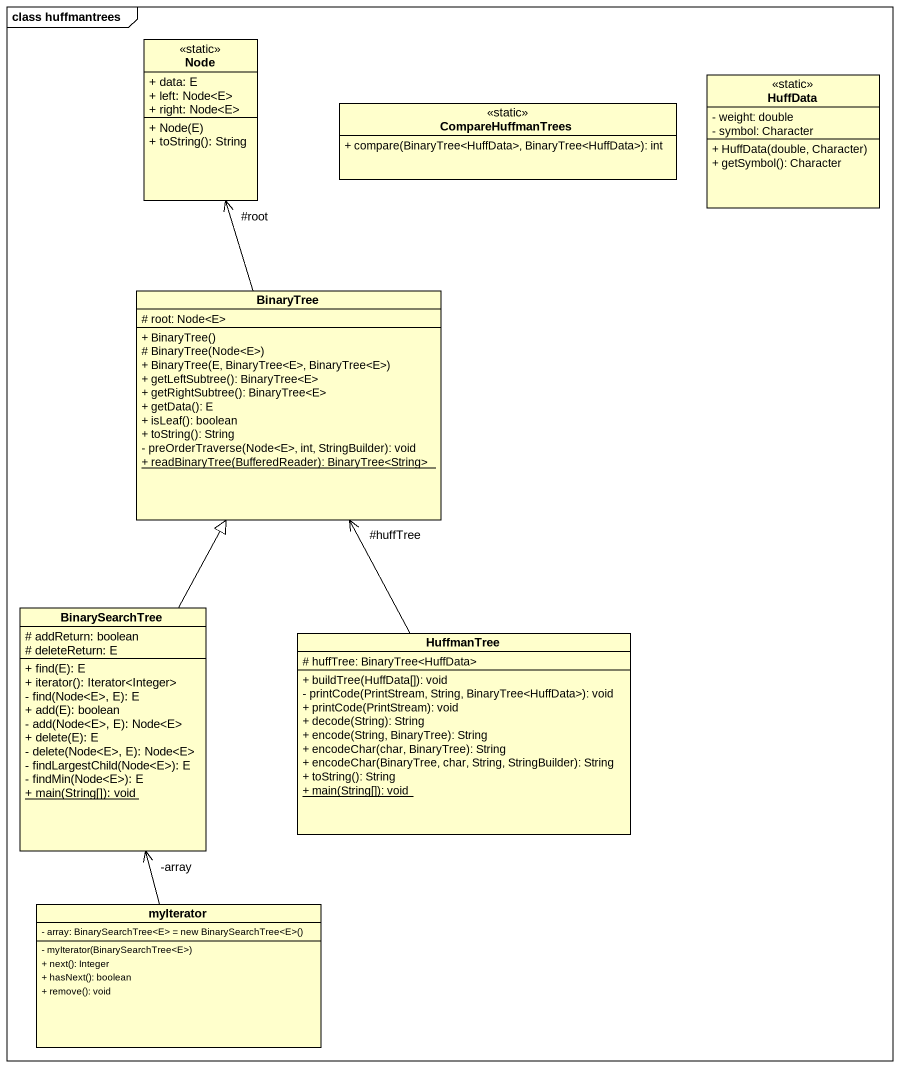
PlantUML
@startuml
mainframe class huffmantrees
hide circle
hide empty members
skinparam classAttributeIconSize 0
class "Node" as Node_ <<static>> {
  + data: E
  + left: Node<E>
  + right: Node<E>
  + Node(E)
  + toString(): String
}
class HuffData <<static>> {
  - weight: double
  - symbol: Character
  + HuffData(double, Character)
  + getSymbol(): Character
}
class CompareHuffmanTrees <<static>> {
  + compare(BinaryTree<HuffData>, BinaryTree<HuffData>): int
}
class BinaryTree {
  # root: Node<E>
  + BinaryTree()
  # BinaryTree(Node<E>)
  + BinaryTree(E, BinaryTree<E>, BinaryTree<E>)
  + getLeftSubtree(): BinaryTree<E>
  + getRightSubtree(): BinaryTree<E>
  + getData(): E
  + isLeaf(): boolean
  + toString(): String
  - preOrderTraverse(Node<E>, int, StringBuilder): void
  {static} + readBinaryTree(BufferedReader): BinaryTree<String>
}
class BinarySearchTree {
  # addReturn: boolean
  # deleteReturn: E
  + find(E): E
  + iterator(): Iterator<Integer>
  - find(Node<E>, E): E
  + add(E): boolean
  - add(Node<E>, E): Node<E>
  + delete(E): E
  - delete(Node<E>, E): Node<E>
  - findLargestChild(Node<E>): E
  - findMin(Node<E>): E
  {static} + main(String[]): void
}
class HuffmanTree {
  # huffTree: BinaryTree<HuffData>
  + buildTree(HuffData[]): void
  - printCode(PrintStream, String, BinaryTree<HuffData>): void
  + printCode(PrintStream): void
  + decode(String): String
  + encode(String, BinaryTree): String
  + encodeChar(char, BinaryTree): String
  + encodeChar(BinaryTree, char, String, StringBuilder): String
  + toString(): String
  {static} + main(String[]): void
}
class myIterator {
  {field} - array: BinarySearchTree<E> = new BinarySearchTree<E>()
  - myIterator(BinarySearchTree<E>)
  + next(): Integer
  + hasNext(): boolean
  + remove(): void
}
BinaryTree -up-> "#root" Node_
BinarySearchTree -up-|> BinaryTree
HuffmanTree -up-> "#huffTree" BinaryTree
myIterator -up-> "-array" BinarySearchTree
@enduml
